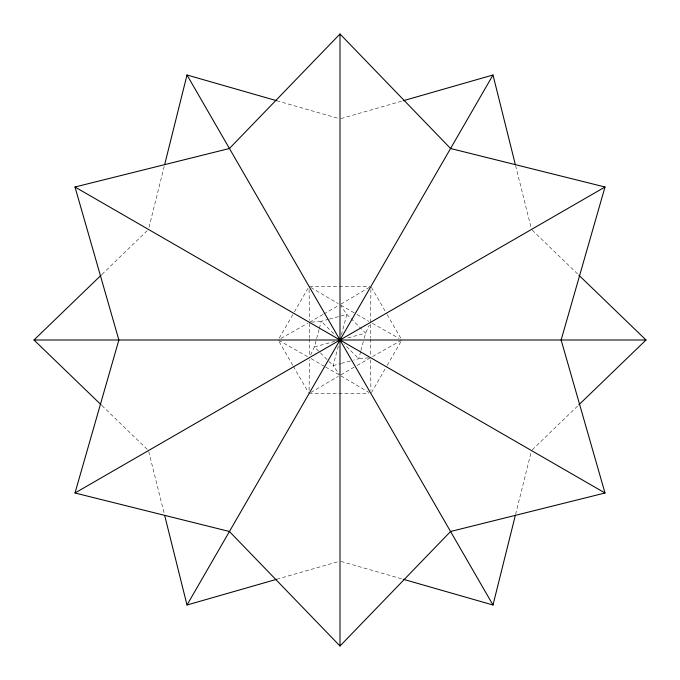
<?xml version="1.0" encoding="UTF-8"?>
<svg xmlns="http://www.w3.org/2000/svg" width="680" height="680" viewBox="0 0 680 680"><rect width="100%" height="100%" fill="white"/><g stroke="black" fill="none" stroke-linecap="round" stroke-linejoin="round"><path stroke-width="0.51" stroke-dasharray="3.4 2.55" d="M309.111 390.388L309.383 359.779M370.6 322.337L370.889 289.612M149.005 227.375L164.407 165.597M515.593 514.403L531.25 451.596M319.065 329.451L314.406 346.859L310.649 354.969M319.345 328.431L321.257 321.257L328.431 319.345M338.351 346.146L333.14 365.594L339.43 374.519M341.368 334.883L346.859 314.406L340.57 305.481M360.655 351.569L358.743 358.743L353.617 360.111M360.935 350.548L363.953 339.286M364.225 338.257L365.594 333.14L369.35 325.031M279.216 338.181L293.887 312.774M294.414 311.865L309.085 286.45L369.869 286.45M371.442 392.64L386.639 366.325M387.158 365.415L401.837 340L372.436 356.626M101.932 274.397L148.495 229.432M532.27 449.829L578.068 405.603M340.909 304.13L370.914 286.45M310.904 392.479L338.181 376.405M322.898 314.543L309.4 322.337L321.257 321.257L335.503 335.503M323.799 314.015L338.198 305.702M340.901 374.816L356.201 365.984M357.102 365.457L370.6 357.663M280.925 338.445L307.564 323.374M341.02 118.575L402.22 101.031M276.76 579.266L337.96 561.714M329.451 319.065L346.859 314.406L365.594 333.14L346.146 338.351M334.883 341.368L314.406 346.859L333.14 365.594L340.306 363.681M341.334 363.4L352.597 360.383M368.62 357.841L358.743 358.743L344.497 344.497M309.085 393.55L368.824 393.55M276.76 100.734L337.96 118.286M341.02 561.425L402.22 578.969M372.436 323.374L399.075 338.445M307.564 356.626L278.162 340L292.842 365.415M340.901 305.184L356.201 314.015M357.102 314.543L368.798 321.291M311.202 358.708L324.7 366.503M325.601 367.022L340 375.334M310.904 287.521L338.181 303.594M340.909 375.87L369.096 392.479M532.27 230.172L578.068 274.397M101.932 405.603L147.73 449.829M371.442 287.359L386.639 313.675M387.158 314.585L400.784 338.181M293.361 366.325L308.558 392.64M515.593 165.597L530.995 227.375M148.75 451.596L164.407 514.403M370.617 359.779L370.889 390.388M309.111 289.612L309.383 320.221M370.6 324.411L370.6 337.918M370.6 338.963L370.6 356.626M309.4 323.374L309.4 337.918M309.4 338.963L309.4 356.626"/><path stroke-width="1.02" d="M164.67 164.569L187 74.996L276.76 100.734M403.24 579.266L493 605.005L515.329 515.432M74.996 493L118.872 340L74.996 187L229.432 148.495L340 34L450.568 148.495L605.005 187L561.127 340L605.005 493L450.568 531.505L340 646L229.432 531.505L74.996 493L605.005 187M164.67 515.432L187 605.005L229.355 531.649M229.432 531.505L493 74.996L515.329 164.569M101.167 404.863L34 340L101.167 275.137M578.833 404.863L646 340L578.833 275.137M403.24 100.734L493 74.996M187 605.005L276.76 579.266M34 340L646 340M74.996 187L605.005 493M187 74.996L450.568 531.505M450.644 531.649L493 605.005M340 34L340 646"/></g></svg>
